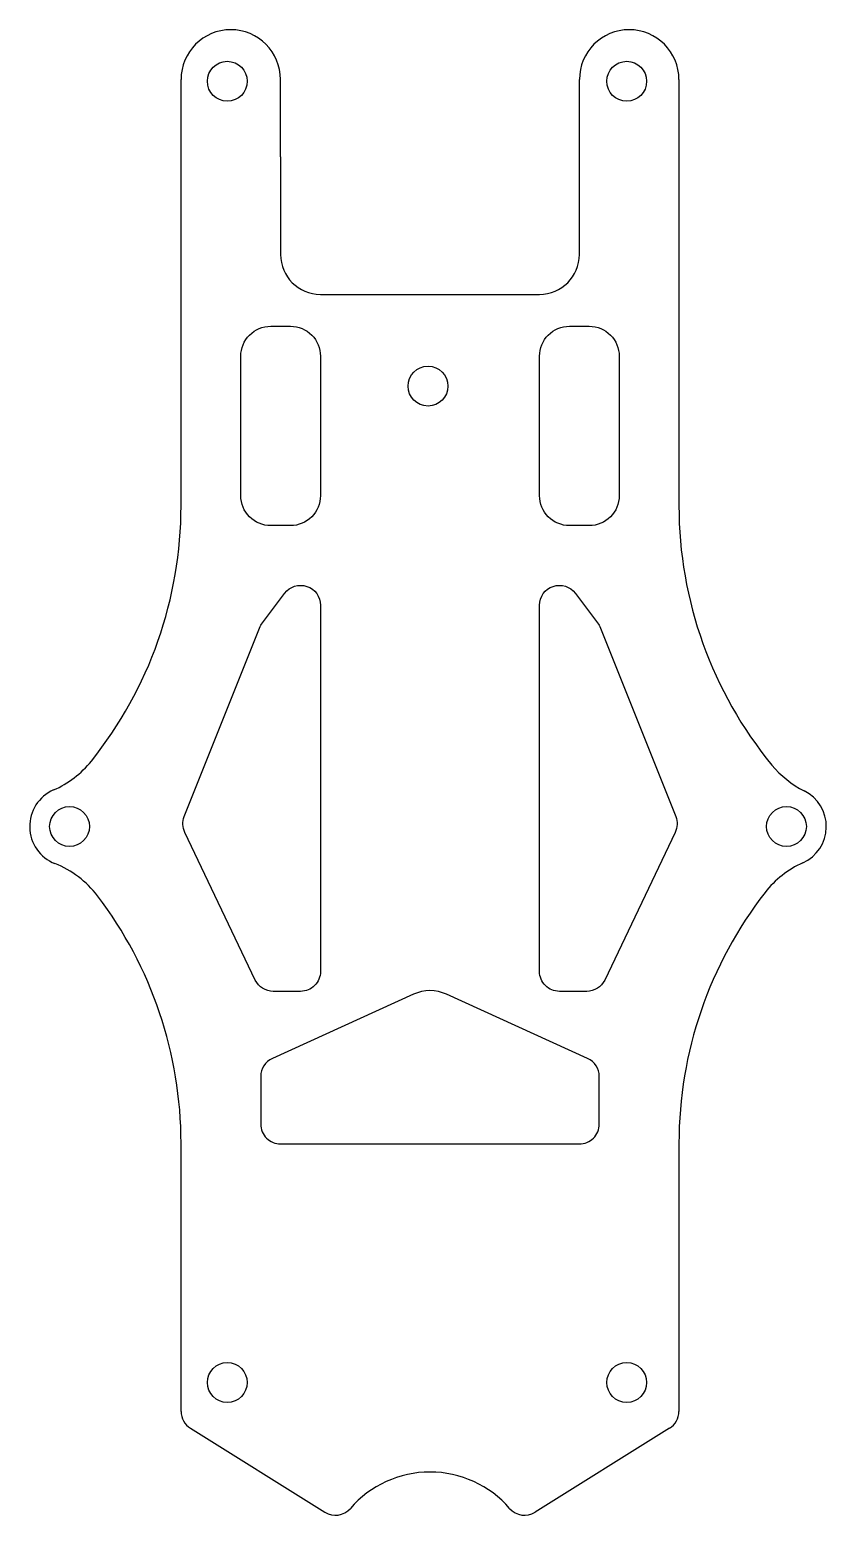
# Model space of a CAD drawing. Header units: millimetres. Extents: x -20 to 20, y -34.7 to 39.9.
import ezdxf

# ---------------------------------------------------------------- set-up
doc = ezdxf.new("R2010")
doc.units = ezdxf.units.MM
doc.layers.get('0').update_dxf_attribs({"linetype": 'CONTINUOUS'})

msp = doc.modelspace()

# ---------------------------------------------------------------- linework, layer by layer
for p, q in [((-12.4, 16), (-12.4, 37.383)), ((-7.403, 33.506), (-7.403, 37.383)), ((7.603, 33.506), (7.603, 37.383)), ((12.6, 37.383), (12.6, 16)), ((-7.403, 33.506), (-7.403, 31)), ((7.603, 31), (7.603, 33.506)), ((-7.403, 31), (-7.403, 28.6)), ((7.603, 28.6), (7.603, 31)), ((-5.403, 26.6), (5.603, 26.6)), ((-12.4, -29.446), (-12.4, -16)), ((12.6, -16), (12.6, -29.446)), ((-11.93, -30.294), (-5.183, -34.51)), ((12.13, -30.294), (5.383, -34.51))]:
    msp.add_line(p, q)
for points in [[(-7.9, 15, -0.414214), (-9.4, 16.5), (-9.4, 23.5, -0.414214), (-7.9, 25), (-6.9, 25, -0.414214), (-5.4, 23.5), (-5.4, 16.5, -0.414214), (-6.9, 15)], [(9.6, 16.5, -0.414214), (8.1, 15), (7.1, 15, -0.414214), (5.6, 16.5), (5.6, 23.5, -0.414214), (7.1, 25), (8.1, 25, -0.414214), (9.6, 23.5)], [(-8.425, 9.939, -0.065844), (-8.36, 10.053), (-7.2, 11.6, -0.720759), (-5.4, 11), (-5.4, -7.373, -0.414214), (-6.4, -8.373), (-7.769, -8.373, -0.288939), (-8.672, -7.804), (-12.211, -0.395, -0.209535), (-12.237, 0.407)], [(12.437, 0.407, -0.209535), (12.411, -0.395), (8.872, -7.804, -0.288939), (7.969, -8.373), (6.6, -8.373, -0.414214), (5.6, -7.373), (5.6, 11, -0.720759), (7.4, 11.6), (8.56, 10.053, -0.065844), (8.625, 9.939)], [(-7.4, -16.031), (7.6, -16.031, 0.414214), (8.6, -15.031), (8.6, -12.644, 0.294232), (8.013, -11.734), (0.927, -8.516, 0.216369), (-0.727, -8.516), (-7.813, -11.734, 0.294232), (-8.4, -12.644), (-8.4, -15.031, 0.414214)]]:
    msp.add_lwpolyline(points, format="xyb", close=True)
for centre in [(-10.078, 37.297), (9.978, 37.297), (0, 22), (-18, -0.1), (18, -0.1), (-10.078, -28), (9.978, -28)]:
    msp.add_circle(centre, 1)
for centre, radius, start, end in [((-9.9, 37.383), 2.5, 90.06767, 180), ((-9.903, 37.383), 2.5, 0, 90), ((10.103, 37.383), 2.5, 90.06768, 180), ((10.1, 37.383), 2.5, 0, 90), ((-5.403, 28.6), 2, 180, 270), ((5.603, 28.6), 2, 270, 360), ((-32.883, 16), 20.483, 321.27465, 360), ((33.083, 16), 20.483, 180, 219.44476), ((-20.804, 6.314), 5, 293.61325, 321.27465), ((21.126, 6.163), 5, 219.44476, 243.47155), ((-18, -0.1), 2, 113.61325, 248.44217), ((18, -0.1), 2, -65.80899, 63.47155), ((-20.572, -6.61), 5, 37.33268, 68.44217), ((20.868, -6.485), 5, 114.19101, 142.08311), ((-32.883, -16), 20.483, 0, 37.33268), ((33.083, -16), 20.483, 142.08311, 180), ((-11.4, -29.446), 1, 180, 237.99461), ((11.6, -29.446), 1, -57.99461, 0), ((0.1, -37.784), 5.292, 40.92824, 139.07176), ((-4.653, -33.662), 1, 237.99461, 319.07176), ((4.853, -33.662), 1, 220.92824, 302.00539)]:
    msp.add_arc(centre, radius, start, end)

doc.saveas('drawing.dxf')
